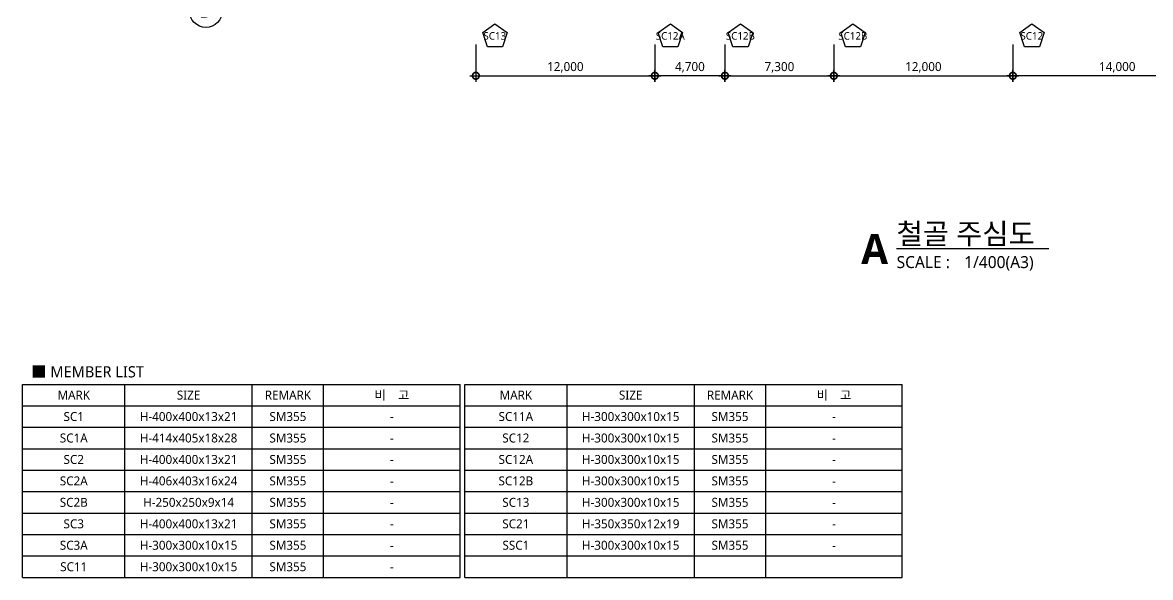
# Model space of a CAD drawing. Header units: millimetres. Extents: x 9929 to 330537, y 4940 to 105100.
# Drawn here: x 179312 to 254925, y 4940 to 42125 of the extents above; entities that cross this region are included whole.
import ezdxf
from ezdxf.enums import TextEntityAlignment as Align

# ---------------------------------------------------------------- set-up
doc = ezdxf.new("R2010")
doc.units = ezdxf.units.MM
doc.header["$LTSCALE"] = 150
doc.layers.get('DEFPOINTS').update_dxf_attribs({"color": 137})
for name, color, linetype in [('7', 7, 'Continuous'), ('DIM', 7, 'Continuous'), ('SYM', 6, 'Continuous'), ('SYM-BUB', 3, 'Continuous'), ('TAG', 6, 'Continuous'), ('TEXT', 3, 'Continuous')]:
    doc.layers.add(name, color=color, linetype=linetype)
doc.styles.add('맑은고딕B', font='malgunbd.ttf')
doc.styles.add('스타일1', font='malgun.ttf')
doc.styles.add('스타일2', font='malgunbd.ttf')
doc.dimstyles.new('CJA', dxfattribs={"dimscale": 200, "dimtxt": 3, "dimasz": 1, "dimexe": 2, "dimexo": 3, "dimgap": 1, "dimtad": 1, "dimdec": 0, "dimzin": 1, "dimdsep": 46, "dimlunit": 6, "dimtxsty": '스타일1', "dimblk": 'GAUN-DOT', "dimcen": -2, "dimdle": 2, "dimclrd": 256, "dimclre": 256, "dimclrt": 3, "dimadec": 0, "dimazin": 0, "dimtfac": 1, "dimtdec": 0, "dimtix": 1, "dimtmove": 2, "dimatfit": 3, "dimldrblk": 'DOTSMALL', "dimfxl": 1, "dimtolj": 1, "dimtzin": 1, "dimarcsym": 0})

# ---------------------------------------------------------------- blocks, each defined once
blk = doc.blocks.new('dwgtitle')
at = {"layer": 'SYM', "color": 3, "style": '스타일1'}
blk.add_text('SCALE :', height=4, dxfattribs=at).set_placement((12.25, -1.4))
for tag, p, height in [('%%UTITLE', (12.25, 6.59), 7), ('1/100', (34.89, -1.4), 4)]:
    blk.add_attdef(tag, p, '', height=height, dxfattribs=at)
at = {"layer": 'SYM', "color": 6, "style": '스타일2'}
blk.add_attdef('A', text='', height=10, dxfattribs=at).set_placement((4.89, 5), align=Align.MIDDLE)
blk = doc.blocks.new('GAUN-DOT')
at = {"linetype": 'ByBlock'}
for p, q in [((2, 0), (-2, 0)), ((0, -2), (0, 2))]:
    blk.add_line(p, q, dxfattribs=at)
at = {"const_width": 2.25}
blk.add_lwpolyline([(0, 0.28125, 1), (0, -0.28125, 1)], format="xyb", close=True, dxfattribs=at)
blk = doc.blocks.new('*D16')
at = {"layer": 'DEFPOINTS', "color": 0, "transparency": 16777216}
for p in [(209700, 41253), (221700, 41253), (221700, 38559)]:
    blk.add_point(p, dxfattribs=at)
at = {"layer": 'DIM', "lineweight": -2, "transparency": 16777216}
for p, q in [((209700, 40653), (209700, 38159)), ((221700, 40653), (221700, 38159)), ((209900, 38559), (221500, 38559))]:
    blk.add_line(p, q, dxfattribs=at)
at = {"layer": 'DIM', "lineweight": -2, "transparency": 16777216, "xscale": 200, "yscale": 200, "zscale": 200, "rotation": 180}
blk.add_blockref('GAUN-DOT', (209700, 38559), dxfattribs=at)
at = {"layer": 'DIM', "lineweight": -2, "transparency": 16777216, "xscale": 200, "yscale": 200, "zscale": 200}
blk.add_blockref('GAUN-DOT', (221700, 38559), dxfattribs=at)
at = {"layer": 'DIM', "color": 3, "transparency": 16777216, "insert": (215700, 39121), "char_height": 600, "attachment_point": 5, "style": '스타일1'}
blk.add_mtext('\\A1;12,000', dxfattribs=at)
blk = doc.blocks.new('_DotSmall')
at = {"color": 0, "linetype": 'ByBlock', "const_width": 0.5}
blk.add_lwpolyline([(-0.0625, 0, 1), (0.0625, 0, 1)], format="xyb", close=True, dxfattribs=at)
blk = doc.blocks.new('*D17')
at = {"layer": 'DEFPOINTS', "color": 0, "transparency": 16777216}
for p in [(226400, 41253), (233700, 41253), (233700, 38559)]:
    blk.add_point(p, dxfattribs=at)
at = {"layer": 'DIM', "lineweight": -2, "transparency": 16777216}
for p, q in [((226400, 40653), (226400, 38159)), ((233700, 40653), (233700, 38159)), ((226600, 38559), (233500, 38559))]:
    blk.add_line(p, q, dxfattribs=at)
at = {"layer": 'DIM', "lineweight": -2, "transparency": 16777216, "xscale": 200, "yscale": 200, "zscale": 200, "rotation": 180}
blk.add_blockref('GAUN-DOT', (226400, 38559), dxfattribs=at)
at = {"layer": 'DIM', "lineweight": -2, "transparency": 16777216, "xscale": 200, "yscale": 200, "zscale": 200}
blk.add_blockref('GAUN-DOT', (233700, 38559), dxfattribs=at)
at = {"layer": 'DIM', "color": 3, "transparency": 16777216, "insert": (230050, 39119), "char_height": 600, "attachment_point": 5, "style": '스타일1'}
blk.add_mtext('\\A1;7,300', dxfattribs=at)
blk = doc.blocks.new('*D18')
at = {"layer": 'DEFPOINTS', "color": 0, "transparency": 16777216}
for p in [(221700, 41253), (226400, 41253), (221700, 38559)]:
    blk.add_point(p, dxfattribs=at)
at = {"layer": 'DIM', "lineweight": -2, "transparency": 16777216}
for p, q in [((221700, 40653), (221700, 38159)), ((226400, 40653), (226400, 38159)), ((226200, 38559), (221900, 38559))]:
    blk.add_line(p, q, dxfattribs=at)
at = {"layer": 'DIM', "lineweight": -2, "transparency": 16777216, "xscale": 200, "yscale": 200, "zscale": 200, "rotation": 180}
blk.add_blockref('GAUN-DOT', (221700, 38559), dxfattribs=at)
at = {"layer": 'DIM', "lineweight": -2, "transparency": 16777216, "xscale": 200, "yscale": 200, "zscale": 200}
blk.add_blockref('GAUN-DOT', (226400, 38559), dxfattribs=at)
at = {"layer": 'DIM', "color": 3, "transparency": 16777216, "insert": (224050, 39119), "char_height": 600, "attachment_point": 5, "style": '스타일1'}
blk.add_mtext('\\A1;4,700', dxfattribs=at)
blk = doc.blocks.new('*D19')
at = {"layer": 'DEFPOINTS', "color": 0, "transparency": 16777216}
for p in [(233700, 41253), (245700, 41253), (245700, 38559)]:
    blk.add_point(p, dxfattribs=at)
at = {"layer": 'DIM', "lineweight": -2, "transparency": 16777216}
for p, q in [((233700, 40653), (233700, 38159)), ((245700, 40653), (245700, 38159)), ((233900, 38559), (245500, 38559))]:
    blk.add_line(p, q, dxfattribs=at)
at = {"layer": 'DIM', "lineweight": -2, "transparency": 16777216, "xscale": 200, "yscale": 200, "zscale": 200, "rotation": 180}
blk.add_blockref('GAUN-DOT', (233700, 38559), dxfattribs=at)
at = {"layer": 'DIM', "lineweight": -2, "transparency": 16777216, "xscale": 200, "yscale": 200, "zscale": 200}
blk.add_blockref('GAUN-DOT', (245700, 38559), dxfattribs=at)
at = {"layer": 'DIM', "color": 3, "transparency": 16777216, "insert": (239700, 39121), "char_height": 600, "attachment_point": 5, "style": '스타일1'}
blk.add_mtext('\\A1;12,000', dxfattribs=at)
blk = doc.blocks.new('*D20')
at = {"layer": 'DEFPOINTS', "color": 0, "transparency": 16777216}
for p in [(245700, 41253), (259700, 41253), (245700, 38559)]:
    blk.add_point(p, dxfattribs=at)
at = {"layer": 'DIM', "lineweight": -2, "transparency": 16777216}
for p, q in [((245700, 40653), (245700, 38159)), ((259700, 40653), (259700, 38159)), ((259500, 38559), (245900, 38559))]:
    blk.add_line(p, q, dxfattribs=at)
at = {"layer": 'DIM', "lineweight": -2, "transparency": 16777216, "xscale": 200, "yscale": 200, "zscale": 200, "rotation": 180}
blk.add_blockref('GAUN-DOT', (245700, 38559), dxfattribs=at)
at = {"layer": 'DIM', "lineweight": -2, "transparency": 16777216, "xscale": 200, "yscale": 200, "zscale": 200}
blk.add_blockref('GAUN-DOT', (259700, 38559), dxfattribs=at)
at = {"layer": 'DIM', "color": 3, "transparency": 16777216, "insert": (252700, 39121), "char_height": 600, "attachment_point": 5, "style": '스타일1'}
blk.add_mtext('\\A1;14,000', dxfattribs=at)
blk = doc.blocks.new('NEW_BUB')
at = {"layer": 'SYM-BUB', "color": 6}
blk.add_line((0, 3), (0, 0), dxfattribs=at)
blk.add_circle((0, 8.5), 5.5, dxfattribs=at)
at = {"layer": 'SYM-BUB', "color": 3, "style": '스타일2'}
blk.add_attdef('X', text='', height=4.5, dxfattribs=at).set_placement((0, 8.5), align=Align.MIDDLE)

msp = doc.modelspace()

# ---------------------------------------------------------------- linework, layer by layer
at = {"layer": '7'}
for p, q in [((179312.4, 17879.3), (208651.3, 17879.3)), ((179312.4, 4940), (179312.4, 17879.3)), ((186174.8, 4940), (186174.8, 17879.3)), ((194710.1, 4940), (194710.1, 17879.3)), ((199490.7, 4940), (199490.7, 17879.3)), ((208651.3, 4940), (208651.3, 17879.3)), ((208951.3, 17879.3), (238290.3, 17879.3)), ((208951.3, 4940), (208951.3, 17879.3)), ((215813.7, 4940), (215813.7, 17879.3)), ((224349, 4940), (224349, 17879.3)), ((229129.7, 4940), (229129.7, 17879.3)), ((238290.3, 4940), (238290.3, 17879.3)), ((179312.4, 16441.6), (208651.3, 16441.6)), ((208951.3, 16441.6), (238290.3, 16441.6)), ((179312.4, 15003.9), (208651.3, 15003.9)), ((208951.3, 15003.9), (238290.3, 15003.9)), ((179312.4, 13566.2), (208651.3, 13566.2)), ((208951.3, 13566.2), (238290.3, 13566.2)), ((179312.4, 12128.5), (208651.3, 12128.5)), ((208951.3, 12128.5), (238290.3, 12128.5)), ((179312.4, 10690.8), (208651.3, 10690.8)), ((208951.3, 10690.8), (238290.3, 10690.8)), ((179312.4, 9253.1), (208651.3, 9253.1)), ((208951.3, 9253.1), (238290.3, 9253.1)), ((179312.4, 7815.4), (208651.3, 7815.4)), ((208951.3, 7815.4), (238290.3, 7815.4)), ((179312.4, 6377.7), (208651.3, 6377.7)), ((208951.3, 6377.7), (238290.3, 6377.7)), ((179312.4, 4940), (208651.3, 4940)), ((208951.3, 4940), (238290.3, 4940))]:
    msp.add_line(p, q, dxfattribs=at)
at = {"layer": 'TAG', "color": 6, "ltscale": 0.2, "elevation": 0}
for points in [[(210981.3, 42050.2), (211800.3, 41455.2), (211487.5, 40492.4), (210475.1, 40492.4), (210162.3, 41455.2)], [(222744.3, 42050.2), (223563.3, 41455.2), (223250.5, 40492.4), (222238.2, 40492.4), (221925.3, 41455.2)], [(227444.3, 42050.2), (228263.3, 41455.2), (227950.5, 40492.4), (226938.2, 40492.4), (226625.3, 41455.2)], [(234981.3, 42050.2), (235800.3, 41455.2), (235487.5, 40492.4), (234475.1, 40492.4), (234162.3, 41455.2)], [(246981.3, 42050.2), (247800.3, 41455.2), (247487.5, 40492.4), (246475.1, 40492.4), (246162.3, 41455.2)]]:
    msp.add_lwpolyline(points, close=True, dxfattribs=at)

# ---------------------------------------------------------------- block references
at = {"layer": 'SYM', "xscale": 200, "yscale": 200, "zscale": 200}
msp.add_blockref('dwgtitle', (235458.2, 25952.8), dxfattribs=at).add_auto_attribs({'%%UTITLE': '%%u철골 주심도  ', '1/100': '1/400(A3)', 'A': 'A'})
at = {"layer": 'SYM-BUB'}
ref = msp.add_blockref('NEW_BUB', (193300, 42900), dxfattribs=dict(at, xscale=200.0000000000001, yscale=200.0000000000001, zscale=200.0000000000001, rotation=90))
ref.add_attrib('X', 'D', dxfattribs={"color": 3, "height": 900, "style": '맑은고딕B'}).set_placement((191600, 42900), align=Align.MIDDLE)

# ---------------------------------------------------------------- texts
at = {"layer": 'TEXT', "color": 3, "style": '스타일1'}
for s, p in [('SC13', (210970.4, 41231.5, -2049600)), ('SC12A', (222733.4, 41231.5, -2049600)), ('SC12B', (227433.4, 41231.5, -2049600)), ('SC12B', (234970.4, 41231.5, -2049600)), ('SC12', (246970.4, 41231.5, -2049600))]:
    msp.add_text(s, height=504, dxfattribs=at).set_placement(p, align=Align.MIDDLE_CENTER)
at = {"layer": 'TEXT', "style": '스타일1'}
msp.add_text('■ MEMBER LIST', height=750, dxfattribs=at).set_placement((179897.7, 18720.3), align=Align.MIDDLE_LEFT)
for s, p in [('MARK', (182743.6, 17160.4)), ('SIZE', (190442.4, 17160.4)), ('REMARK', (197100.4, 17160.4)), ('비    고', (204071, 17160.4)), ('MARK', (212382.5, 17160.4)), ('SIZE', (220081.4, 17160.4)), ('REMARK', (226739.3, 17160.4)), ('비    고', (233710, 17160.4)), ('SC1', (182743.6, 15722.7)), ('H-400x400x13x21', (190442.4, 15722.7)), ('SM355', (197100.4, 15722.7)), ('SC11A', (212382.5, 15722.7)), ('H-300x300x10x15', (220081.4, 15722.7)), ('SM355', (226739.3, 15722.7)), ('-', (204071, 15722.7)), ('-', (233710, 15722.7)), ('SC1A', (182743.6, 14285)), ('H-414x405x18x28', (190442.4, 14285)), ('SM355', (197100.4, 14285)), ('SC12', (212382.5, 14285)), ('H-300x300x10x15', (220081.4, 14285)), ('SM355', (226739.3, 14285)), ('-', (204071, 14285)), ('-', (233710, 14285)), ('SC2', (182743.6, 12847.3)), ('H-400x400x13x21', (190442.4, 12847.3)), ('SM355', (197100.4, 12847.3)), ('SC12A', (212382.5, 12847.3)), ('H-300x300x10x15', (220081.4, 12847.3)), ('SM355', (226739.3, 12847.3)), ('-', (204071, 12847.3)), ('-', (233710, 12847.3)), ('SC2A', (182743.6, 11409.6)), ('H-406x403x16x24', (190442.4, 11409.6)), ('SM355', (197100.4, 11409.6)), ('-', (204071, 11409.6)), ('SC12B', (212382.5, 11409.6)), ('H-300x300x10x15', (220081.4, 11409.6)), ('SM355', (226739.3, 11409.6)), ('-', (233710, 11409.6)), ('SC2B', (182743.6, 9971.9)), ('H-250x250x9x14', (190442.4, 9971.9)), ('SM355', (197100.4, 9971.9)), ('-', (204071, 9971.9)), ('SC13', (212382.5, 9971.9)), ('H-300x300x10x15', (220081.4, 9971.9)), ('SM355', (226739.3, 9971.9)), ('-', (233710, 9971.9)), ('SC3', (182743.6, 8534.2)), ('H-400x400x13x21', (190442.4, 8534.2)), ('SM355', (197100.4, 8534.2)), ('-', (204071, 8534.2)), ('SC21', (212382.5, 8534.2)), ('H-350x350x12x19', (220081.4, 8534.2)), ('SM355', (226739.3, 8534.2)), ('-', (233710, 8534.2)), ('SC3A', (182743.6, 7096.5)), ('H-300x300x10x15', (190442.4, 7096.5)), ('SM355', (197100.4, 7096.5)), ('-', (204071, 7096.5)), ('SSC1', (212382.5, 7096.5)), ('H-300x300x10x15', (220081.4, 7096.5)), ('SM355', (226739.3, 7096.5)), ('-', (233710, 7096.5)), ('SC11', (182743.6, 5658.8)), ('H-300x300x10x15', (190442.4, 5658.8)), ('SM355', (197100.4, 5658.8)), ('-', (204071, 5658.8))]:
    msp.add_text(s, height=600, dxfattribs=at).set_placement(p, align=Align.MIDDLE_CENTER)

# ---------------------------------------------------------------- dimensions: what is measured, and where the dimension line sits
at = {"layer": 'DIM'}
for base, p1, p2, picture, middle in [((221700, 38559), (209700, 41253), (221700, 41253), '*D16', (215700, 39121)), ((233700, 38559), (226400, 41253), (233700, 41253), '*D17', (230050, 39119.3)), ((245700, 38559), (233700, 41253), (245700, 41253), '*D19', (239700, 39121))]:
    dim = msp.add_linear_dim(base=base, p1=p1, p2=p2, angle=180, dimstyle='CJA', dxfattribs=at)
    dim.commit()
    dim.dimension.update_dxf_attribs({"geometry": picture, "text_midpoint": middle})
for base, p1, p2, picture, middle in [((221700, 38559), (226400, 41253), (221700, 41253), '*D18', (224050, 39119.3)), ((245700, 38559), (259700, 41253), (245700, 41253), '*D20', (252700, 39121))]:
    dim = msp.add_linear_dim(base=base, p1=p1, p2=p2, dimstyle='CJA', dxfattribs=at)
    dim.commit()
    dim.dimension.update_dxf_attribs({"geometry": picture, "text_midpoint": middle})

doc.saveas('drawing.dxf')
